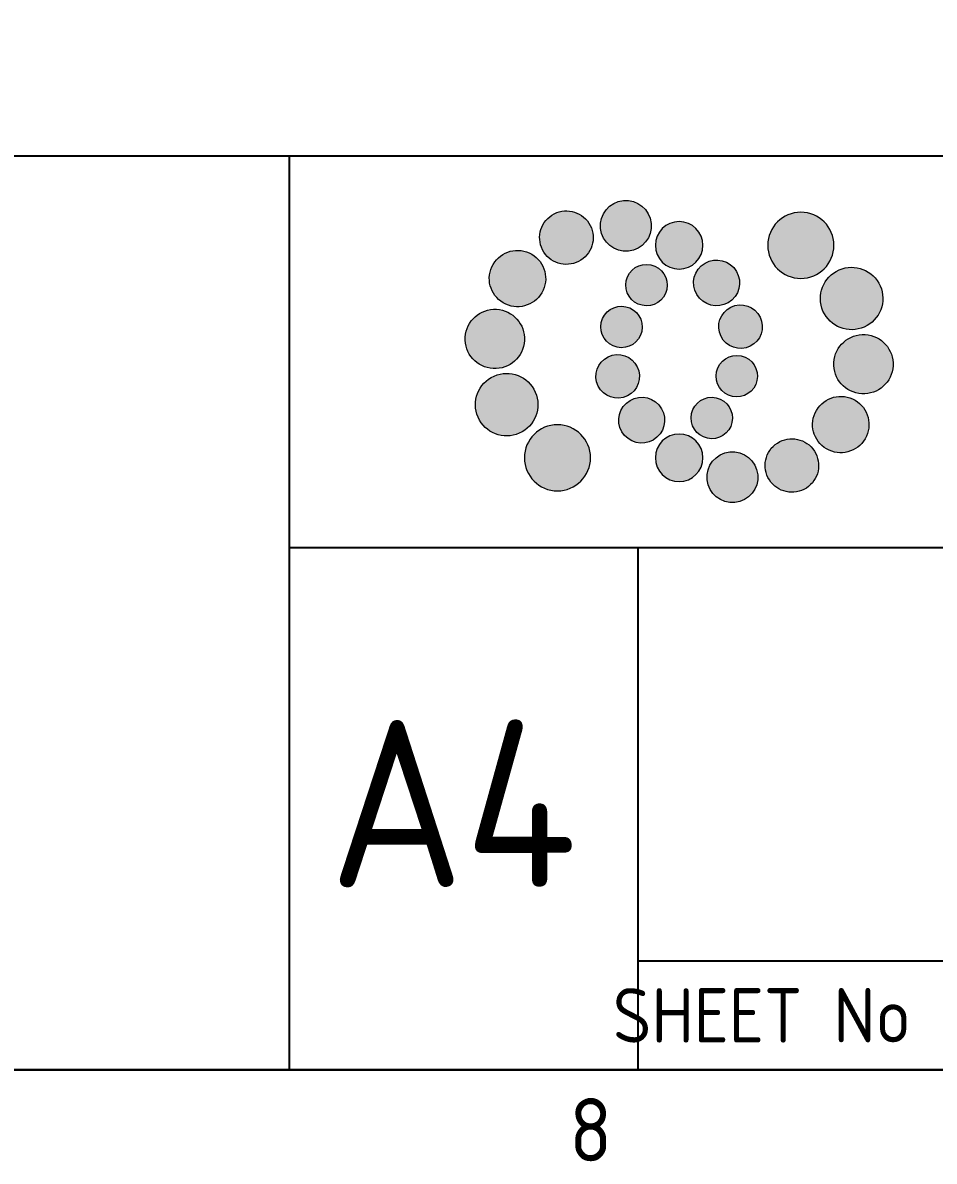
# Paper-space layout 'A4' of a CAD drawing. Header units: metres, sheet in millimetres. Extents: x 0 to 287, y 0 to 200.
# Drawn here: x 243.57 to 264.37, y 0.75 to 26.75 of the extents above; entities that cross this region are included whole.
import ezdxf
from ezdxf.enums import TextEntityAlignment as Align

# ---------------------------------------------------------------- set-up
doc = ezdxf.new("R2010")
doc.units = ezdxf.units.M
doc.layers.get('0').update_dxf_attribs({"color": 6})
doc.layers.add('_User Miscellaneous1', color=7, linetype='Continuous')
doc.layers.add('Notes', color=7, linetype='Continuous')
doc.styles.add('iecISOCP', font='isocp.shx')
doc.styles.get("Standard").update_dxf_attribs({"font": 'arial.ttf'})

# ---------------------------------------------------------------- blocks, each defined once
blk = doc.blocks.new('EE_LOGO')
h = blk.add_hatch(color=7)
edge = h.paths.add_edge_path()
edge.add_spline(control_points=[(-18.272, 5.865), (-18.338, 6.504), (-18.908, 6.969), (-19.545, 6.904), (-20.185, 6.84), (-20.65, 6.27), (-20.584, 5.634), (-20.52, 4.994), (-19.951, 4.528), (-19.312, 4.593), (-18.671, 4.657), (-18.207, 5.226), (-18.272, 5.865)], knot_values=[0, 0, 0, 0, 1, 1, 1, 2, 2, 2, 3, 3, 3, 4, 4, 4, 4], degree=3, periodic=0)
h = blk.add_hatch(color=7)
edge = h.paths.add_edge_path()
edge.add_spline(control_points=[(-21.117, 5.874), (-21.481, 6.442), (-22.24, 6.607), (-22.806, 6.242), (-23.374, 5.876), (-23.536, 5.12), (-23.174, 4.55), (-22.805, 3.983), (-22.05, 3.82), (-21.483, 4.186), (-20.915, 4.55), (-20.748, 5.308), (-21.117, 5.874)], knot_values=[0, 0, 0, 0, 1, 1, 1, 2, 2, 2, 3, 3, 3, 4, 4, 4, 4], degree=3, periodic=0)
h = blk.add_hatch(color=7)
edge = h.paths.add_edge_path()
edge.add_spline(control_points=[(-9.932, 4.861), (-9.932, 4.027), (-10.608, 3.351), (-11.442, 3.351), (-12.276, 3.351), (-12.953, 4.027), (-12.953, 4.861), (-12.953, 5.695), (-12.276, 6.371), (-11.442, 6.371), (-10.608, 6.371), (-9.932, 5.695), (-9.932, 4.861)], knot_values=[0, 0, 0, 0, 1, 1, 1, 2, 2, 2, 3, 3, 3, 4, 4, 4, 4], degree=3, periodic=0)
h = blk.add_hatch(color=7)
edge = h.paths.add_edge_path()
edge.add_spline(control_points=[(-15.912, 4.861), (-15.912, 4.261), (-16.398, 3.774), (-16.998, 3.774), (-17.599, 3.774), (-18.085, 4.261), (-18.085, 4.861), (-18.085, 5.461), (-17.599, 5.947), (-16.998, 5.947), (-16.398, 5.947), (-15.912, 5.461), (-15.912, 4.861)], knot_values=[0, 0, 0, 0, 1, 1, 1, 2, 2, 2, 3, 3, 3, 4, 4, 4, 4], degree=3, periodic=0)
edge = h.paths.add_edge_path()
edge.add_spline(control_points=[(-18.287, 3.97), (-18.8, 4.08), (-19.302, 3.756), (-19.412, 3.245), (-19.522, 2.736), (-19.198, 2.231), (-18.69, 2.12), (-18.178, 2.008), (-17.673, 2.333), (-17.564, 2.844), (-17.454, 3.354), (-17.778, 3.859), (-18.287, 3.97)], knot_values=[0, 0, 0, 0, 1, 1, 1, 2, 2, 2, 3, 3, 3, 4, 4, 4, 4], degree=3, periodic=0)
h = blk.add_hatch(color=7)
edge = h.paths.add_edge_path()
edge.add_spline(control_points=[(-14.591, 2.361), (-14.158, 2.747), (-14.12, 3.41), (-14.507, 3.841), (-14.892, 4.274), (-15.554, 4.311), (-15.987, 3.925), (-16.42, 3.541), (-16.456, 2.876), (-16.07, 2.447), (-15.686, 2.014), (-15.024, 1.976), (-14.591, 2.361)], knot_values=[0, 0, 0, 0, 1, 1, 1, 2, 2, 2, 3, 3, 3, 4, 4, 4, 4], degree=3, periodic=0)
edge = h.paths.add_edge_path()
edge.add_spline(control_points=[(-15.912, 4.861), (-15.912, 4.261), (-16.398, 3.774), (-16.998, 3.774), (-17.599, 3.774), (-18.085, 4.261), (-18.085, 4.861), (-18.085, 5.461), (-17.599, 5.947), (-16.998, 5.947), (-16.398, 5.947), (-15.912, 5.461), (-15.912, 4.861)], knot_values=[0, 0, 0, 0, 1, 1, 1, 2, 2, 2, 3, 3, 3, 4, 4, 4, 4], degree=3, periodic=0)
h = blk.add_hatch(color=7)
edge = h.paths.add_edge_path()
edge.add_spline(control_points=[(-15.912, 4.861), (-15.912, 4.261), (-16.398, 3.774), (-16.998, 3.774), (-17.599, 3.774), (-18.085, 4.261), (-18.085, 4.861), (-18.085, 5.461), (-17.598, 5.947), (-16.998, 5.947), (-16.398, 5.947), (-15.912, 5.461), (-15.912, 4.861)], knot_values=[0, 0, 0, 0, 1, 1, 1, 2, 2, 2, 3, 3, 3, 4, 4, 4, 4], degree=3, periodic=0)
edge = h.paths.add_edge_path(flags=16)
edge.add_spline(control_points=[(-15.912, 4.861), (-15.912, 4.261), (-16.398, 3.774), (-16.998, 3.774), (-17.599, 3.774), (-18.085, 4.261), (-18.085, 4.861), (-18.085, 5.461), (-17.599, 5.947), (-16.998, 5.947), (-16.398, 5.947), (-15.912, 5.461), (-15.912, 4.861)], knot_values=[0, 0, 0, 0, 1, 1, 1, 2, 2, 2, 3, 3, 3, 4, 4, 4, 4], degree=3, periodic=0)
h = blk.add_hatch(color=7)
edge = h.paths.add_edge_path()
edge.add_spline(control_points=[(-23.731, 4.455), (-24.343, 4.811), (-25.134, 4.605), (-25.491, 3.991), (-25.848, 3.376), (-25.641, 2.589), (-25.028, 2.232), (-24.414, 1.872), (-23.625, 2.081), (-23.267, 2.695), (-22.908, 3.308), (-23.116, 4.097), (-23.731, 4.455)], knot_values=[0, 0, 0, 0, 1, 1, 1, 2, 2, 2, 3, 3, 3, 4, 4, 4, 4], degree=3, periodic=0)
h = blk.add_hatch(color=7)
edge = h.paths.add_edge_path()
edge.add_spline(control_points=[(-8.551, 1.129), (-7.829, 1.446), (-7.501, 2.288), (-7.819, 3.008), (-8.136, 3.727), (-8.978, 4.056), (-9.698, 3.738), (-10.419, 3.421), (-10.746, 2.579), (-10.431, 1.859), (-10.113, 1.137), (-9.272, 0.81), (-8.551, 1.129)], knot_values=[0, 0, 0, 0, 1, 1, 1, 2, 2, 2, 3, 3, 3, 4, 4, 4, 4], degree=3, periodic=0)
h = blk.add_hatch(color=7)
edge = h.paths.add_edge_path()
edge.add_spline(control_points=[(-19.428, 2.057), (-19.94, 2.167), (-20.443, 1.843), (-20.553, 1.333), (-20.663, 0.823), (-20.338, 0.318), (-19.83, 0.208), (-19.319, 0.096), (-18.814, 0.421), (-18.705, 0.932), (-18.594, 1.442), (-18.919, 1.947), (-19.428, 2.057)], knot_values=[0, 0, 0, 0, 1, 1, 1, 2, 2, 2, 3, 3, 3, 4, 4, 4, 4], degree=3, periodic=0)
h = blk.add_hatch(color=7)
edge = h.paths.add_edge_path()
edge.add_spline(control_points=[(-13.94, 0.18), (-13.409, 0.32), (-13.092, 0.865), (-13.232, 1.397), (-13.372, 1.93), (-13.919, 2.246), (-14.449, 2.106), (-14.977, 1.966), (-15.296, 1.421), (-15.158, 0.89), (-15.017, 0.358), (-14.472, 0.04), (-13.94, 0.18)], knot_values=[0, 0, 0, 0, 1, 1, 1, 2, 2, 2, 3, 3, 3, 4, 4, 4, 4], degree=3, periodic=0)
h = blk.add_hatch(color=7)
edge = h.paths.add_edge_path()
edge.add_spline(control_points=[(-25.337, 1.937), (-26.085, 1.98), (-26.723, 1.408), (-26.766, 0.662), (-26.811, -0.085), (-26.237, -0.724), (-25.489, -0.767), (-24.742, -0.811), (-24.104, -0.24), (-24.06, 0.508), (-24.019, 1.254), (-24.59, 1.895), (-25.337, 1.937)], knot_values=[0, 0, 0, 0, 1, 1, 1, 2, 2, 2, 3, 3, 3, 4, 4, 4, 4], degree=3, periodic=0)
h = blk.add_hatch(color=7)
edge = h.paths.add_edge_path()
edge.add_spline(control_points=[(-8.66, -1.921), (-7.912, -1.963), (-7.274, -1.392), (-7.231, -0.645), (-7.186, 0.102), (-7.76, 0.74), (-8.507, 0.784), (-9.254, 0.827), (-9.893, 0.256), (-9.936, -0.492), (-9.977, -1.238), (-9.407, -1.878), (-8.66, -1.921)], knot_values=[0, 0, 0, 0, 1, 1, 1, 2, 2, 2, 3, 3, 3, 4, 4, 4, 4], degree=3, periodic=0)
h = blk.add_hatch(color=7)
edge = h.paths.add_edge_path()
edge.add_spline(control_points=[(-20.056, -0.164), (-20.588, -0.304), (-20.905, -0.849), (-20.765, -1.38), (-20.625, -1.913), (-20.078, -2.23), (-19.548, -2.089), (-19.02, -1.949), (-18.701, -1.405), (-18.839, -0.874), (-18.98, -0.341), (-19.524, -0.024), (-20.056, -0.164)], knot_values=[0, 0, 0, 0, 1, 1, 1, 2, 2, 2, 3, 3, 3, 4, 4, 4, 4], degree=3, periodic=0)
h = blk.add_hatch(color=7)
edge = h.paths.add_edge_path()
edge.add_spline(control_points=[(-14.569, -2.041), (-14.056, -2.151), (-13.554, -1.827), (-13.444, -1.316), (-13.334, -0.807), (-13.658, -0.302), (-14.167, -0.191), (-14.678, -0.079), (-15.183, -0.404), (-15.292, -0.916), (-15.402, -1.425), (-15.078, -1.93), (-14.569, -2.041)], knot_values=[0, 0, 0, 0, 1, 1, 1, 2, 2, 2, 3, 3, 3, 4, 4, 4, 4], degree=3, periodic=0)
h = blk.add_hatch(color=7)
edge = h.paths.add_edge_path()
edge.add_spline(control_points=[(-25.445, -1.112), (-26.167, -1.429), (-26.496, -2.272), (-26.178, -2.991), (-25.861, -3.711), (-25.019, -4.04), (-24.298, -3.721), (-23.578, -3.405), (-23.251, -2.563), (-23.566, -1.843), (-23.884, -1.121), (-24.725, -0.793), (-25.445, -1.112)], knot_values=[0, 0, 0, 0, 1, 1, 1, 2, 2, 2, 3, 3, 3, 4, 4, 4, 4], degree=3, periodic=0)
h = blk.add_hatch(color=7)
edge = h.paths.add_edge_path()
edge.add_spline(control_points=[(-19.406, -2.345), (-19.838, -2.731), (-19.876, -3.393), (-19.489, -3.824), (-19.105, -4.258), (-18.443, -4.295), (-18.01, -3.908), (-17.577, -3.524), (-17.541, -2.86), (-17.926, -2.43), (-18.311, -1.997), (-18.973, -1.96), (-19.406, -2.345)], knot_values=[0, 0, 0, 0, 1, 1, 1, 2, 2, 2, 3, 3, 3, 4, 4, 4, 4], degree=3, periodic=0)
h = blk.add_hatch(color=7)
edge = h.paths.add_edge_path()
edge.add_spline(control_points=[(-15.71, -3.953), (-15.197, -4.063), (-14.695, -3.739), (-14.585, -3.229), (-14.474, -2.719), (-14.799, -2.214), (-15.307, -2.103), (-15.819, -1.992), (-16.324, -2.317), (-16.433, -2.828), (-16.543, -3.338), (-16.218, -3.843), (-15.71, -3.953)], knot_values=[0, 0, 0, 0, 1, 1, 1, 2, 2, 2, 3, 3, 3, 4, 4, 4, 4], degree=3, periodic=0)
h = blk.add_hatch(color=7)
edge = h.paths.add_edge_path()
edge.add_spline(control_points=[(-10.266, -4.439), (-9.654, -4.794), (-8.863, -4.589), (-8.506, -3.974), (-8.149, -3.359), (-8.356, -2.573), (-8.968, -2.215), (-9.583, -1.856), (-10.371, -2.064), (-10.729, -2.678), (-11.089, -3.292), (-10.881, -4.08), (-10.266, -4.439)], knot_values=[0, 0, 0, 0, 1, 1, 1, 2, 2, 2, 3, 3, 3, 4, 4, 4, 4], degree=3, periodic=0)
h = blk.add_hatch(color=7)
edge = h.paths.add_edge_path()
edge.add_spline(control_points=[(-24.065, -4.844), (-24.065, -4.01), (-23.389, -3.334), (-22.555, -3.334), (-21.72, -3.334), (-21.044, -4.01), (-21.044, -4.844), (-21.044, -5.678), (-21.721, -6.354), (-22.555, -6.354), (-23.389, -6.354), (-24.065, -5.678), (-24.065, -4.844)], knot_values=[0, 0, 0, 0, 1, 1, 1, 2, 2, 2, 3, 3, 3, 4, 4, 4, 4], degree=3, periodic=0)
h = blk.add_hatch(color=7)
edge = h.paths.add_edge_path()
edge.add_spline(control_points=[(-18.085, -4.844), (-18.085, -4.244), (-17.599, -3.758), (-16.998, -3.758), (-16.398, -3.758), (-15.912, -4.244), (-15.912, -4.844), (-15.912, -5.444), (-16.398, -5.931), (-16.998, -5.931), (-17.599, -5.931), (-18.085, -5.444), (-18.085, -4.844)], knot_values=[0, 0, 0, 0, 1, 1, 1, 2, 2, 2, 3, 3, 3, 4, 4, 4, 4], degree=3, periodic=0)
h = blk.add_hatch(color=7)
edge = h.paths.add_edge_path()
edge.add_spline(control_points=[(-12.879, -5.857), (-12.516, -6.425), (-11.757, -6.59), (-11.19, -6.225), (-10.623, -5.859), (-10.461, -5.104), (-10.823, -4.534), (-11.191, -3.967), (-11.947, -3.803), (-12.514, -4.169), (-13.081, -4.533), (-13.248, -5.291), (-12.879, -5.857)], knot_values=[0, 0, 0, 0, 1, 1, 1, 2, 2, 2, 3, 3, 3, 4, 4, 4, 4], degree=3, periodic=0)
h = blk.add_hatch(color=7)
edge = h.paths.add_edge_path()
edge.add_spline(control_points=[(-15.724, -5.849), (-15.658, -6.488), (-15.089, -6.953), (-14.452, -6.888), (-13.812, -6.823), (-13.347, -6.254), (-13.413, -5.617), (-13.476, -4.978), (-14.045, -4.512), (-14.684, -4.576), (-15.326, -4.641), (-15.79, -5.21), (-15.724, -5.849)], knot_values=[0, 0, 0, 0, 1, 1, 1, 2, 2, 2, 3, 3, 3, 4, 4, 4, 4], degree=3, periodic=0)
at = {"color": 7, "lineweight": 0}
for points in [[(-15.078, 2.115), (-15.078, 2.115)], [(-18.918, -2.098), (-18.918, -2.098)]]:
    blk.add_lwpolyline(points, dxfattribs=at)
for points in [[(-18.272, 5.865), (-18.338, 6.504), (-18.908, 6.969), (-19.545, 6.904), (-20.185, 6.84), (-20.65, 6.27), (-20.584, 5.634), (-20.52, 4.994), (-19.951, 4.528), (-19.312, 4.593), (-18.671, 4.657), (-18.207, 5.226), (-18.272, 5.865)], [(-21.117, 5.874), (-21.481, 6.442), (-22.24, 6.607), (-22.806, 6.242), (-23.374, 5.876), (-23.536, 5.12), (-23.174, 4.55), (-22.805, 3.983), (-22.05, 3.82), (-21.483, 4.186), (-20.915, 4.55), (-20.748, 5.308), (-21.117, 5.874)], [(-9.932, 4.861), (-9.932, 4.027), (-10.608, 3.351), (-11.442, 3.351), (-12.276, 3.351), (-12.953, 4.027), (-12.953, 4.861), (-12.953, 5.695), (-12.276, 6.371), (-11.442, 6.371), (-10.608, 6.371), (-9.932, 5.695), (-9.932, 4.861)], [(-15.912, 4.861), (-15.912, 4.261), (-16.398, 3.774), (-16.998, 3.774), (-17.599, 3.774), (-18.085, 4.261), (-18.085, 4.861), (-18.085, 5.461), (-17.599, 5.947), (-16.998, 5.947), (-16.398, 5.947), (-15.912, 5.461), (-15.912, 4.861)], [(-15.912, 4.861), (-15.912, 4.261), (-16.398, 3.774), (-16.998, 3.774), (-17.599, 3.774), (-18.085, 4.261), (-18.085, 4.861), (-18.085, 5.461), (-17.598, 5.947), (-16.998, 5.947), (-16.398, 5.947), (-15.912, 5.461), (-15.912, 4.861)], [(-23.731, 4.455), (-24.343, 4.811), (-25.134, 4.605), (-25.491, 3.991), (-25.848, 3.376), (-25.641, 2.589), (-25.028, 2.232), (-24.414, 1.872), (-23.625, 2.081), (-23.267, 2.695), (-22.908, 3.308), (-23.116, 4.097), (-23.731, 4.455)], [(-14.591, 2.361), (-14.158, 2.747), (-14.12, 3.41), (-14.507, 3.841), (-14.892, 4.274), (-15.554, 4.311), (-15.987, 3.925), (-16.42, 3.541), (-16.456, 2.876), (-16.07, 2.447), (-15.686, 2.014), (-15.024, 1.976), (-14.591, 2.361)], [(-18.287, 3.97), (-18.8, 4.08), (-19.302, 3.756), (-19.412, 3.245), (-19.522, 2.736), (-19.198, 2.231), (-18.69, 2.12), (-18.178, 2.008), (-17.673, 2.333), (-17.564, 2.844), (-17.454, 3.354), (-17.778, 3.859), (-18.287, 3.97)], [(-8.551, 1.129), (-7.829, 1.446), (-7.501, 2.288), (-7.819, 3.008), (-8.136, 3.727), (-8.978, 4.056), (-9.698, 3.738), (-10.419, 3.421), (-10.746, 2.579), (-10.431, 1.859), (-10.113, 1.137), (-9.272, 0.81), (-8.551, 1.129)], [(-19.428, 2.057), (-19.94, 2.167), (-20.443, 1.843), (-20.553, 1.333), (-20.663, 0.823), (-20.338, 0.318), (-19.83, 0.208), (-19.319, 0.096), (-18.814, 0.421), (-18.705, 0.932), (-18.594, 1.442), (-18.919, 1.947), (-19.428, 2.057)], [(-13.94, 0.18), (-13.409, 0.32), (-13.092, 0.865), (-13.232, 1.397), (-13.372, 1.93), (-13.919, 2.246), (-14.449, 2.106), (-14.977, 1.966), (-15.296, 1.421), (-15.158, 0.89), (-15.017, 0.358), (-14.472, 0.04), (-13.94, 0.18)], [(-25.337, 1.937), (-26.085, 1.98), (-26.723, 1.408), (-26.766, 0.662), (-26.811, -0.085), (-26.237, -0.724), (-25.489, -0.767), (-24.742, -0.811), (-24.104, -0.24), (-24.06, 0.508), (-24.019, 1.254), (-24.59, 1.895), (-25.337, 1.937)], [(-8.66, -1.921), (-7.912, -1.963), (-7.274, -1.392), (-7.231, -0.645), (-7.186, 0.102), (-7.76, 0.74), (-8.507, 0.784), (-9.254, 0.827), (-9.893, 0.256), (-9.936, -0.492), (-9.977, -1.238), (-9.407, -1.878), (-8.66, -1.921)], [(-20.056, -0.164), (-20.588, -0.304), (-20.905, -0.849), (-20.765, -1.38), (-20.625, -1.913), (-20.078, -2.23), (-19.548, -2.089), (-19.02, -1.949), (-18.701, -1.405), (-18.839, -0.874), (-18.98, -0.341), (-19.524, -0.024), (-20.056, -0.164)], [(-14.569, -2.041), (-14.056, -2.151), (-13.554, -1.827), (-13.444, -1.316), (-13.334, -0.807), (-13.658, -0.302), (-14.167, -0.191), (-14.678, -0.079), (-15.183, -0.404), (-15.292, -0.916), (-15.402, -1.425), (-15.078, -1.93), (-14.569, -2.041)], [(-25.445, -1.112), (-26.167, -1.429), (-26.496, -2.272), (-26.178, -2.991), (-25.861, -3.711), (-25.019, -4.04), (-24.298, -3.721), (-23.578, -3.405), (-23.251, -2.563), (-23.566, -1.843), (-23.884, -1.121), (-24.725, -0.793), (-25.445, -1.112)], [(-19.406, -2.345), (-19.838, -2.731), (-19.876, -3.393), (-19.489, -3.824), (-19.105, -4.258), (-18.443, -4.295), (-18.01, -3.908), (-17.577, -3.524), (-17.541, -2.86), (-17.926, -2.43), (-18.311, -1.997), (-18.973, -1.96), (-19.406, -2.345)], [(-15.71, -3.953), (-15.197, -4.063), (-14.695, -3.739), (-14.585, -3.229), (-14.474, -2.719), (-14.799, -2.214), (-15.307, -2.103), (-15.819, -1.992), (-16.324, -2.317), (-16.433, -2.828), (-16.543, -3.338), (-16.218, -3.843), (-15.71, -3.953)], [(-10.266, -4.439), (-9.654, -4.794), (-8.863, -4.589), (-8.506, -3.974), (-8.149, -3.359), (-8.356, -2.573), (-8.968, -2.215), (-9.583, -1.856), (-10.371, -2.064), (-10.729, -2.678), (-11.089, -3.292), (-10.881, -4.08), (-10.266, -4.439)], [(-24.065, -4.844), (-24.065, -4.01), (-23.389, -3.334), (-22.555, -3.334), (-21.72, -3.334), (-21.044, -4.01), (-21.044, -4.844), (-21.044, -5.678), (-21.721, -6.354), (-22.555, -6.354), (-23.389, -6.354), (-24.065, -5.678), (-24.065, -4.844)], [(-18.085, -4.844), (-18.085, -4.244), (-17.599, -3.758), (-16.998, -3.758), (-16.398, -3.758), (-15.912, -4.244), (-15.912, -4.844), (-15.912, -5.444), (-16.398, -5.931), (-16.998, -5.931), (-17.599, -5.931), (-18.085, -5.444), (-18.085, -4.844)], [(-12.879, -5.857), (-12.516, -6.425), (-11.757, -6.59), (-11.19, -6.225), (-10.623, -5.859), (-10.461, -5.104), (-10.823, -4.534), (-11.191, -3.967), (-11.947, -3.803), (-12.514, -4.169), (-13.081, -4.533), (-13.248, -5.291), (-12.879, -5.857)], [(-15.724, -5.849), (-15.658, -6.488), (-15.089, -6.953), (-14.452, -6.888), (-13.812, -6.823), (-13.347, -6.254), (-13.413, -5.617), (-13.476, -4.978), (-14.045, -4.512), (-14.684, -4.576), (-15.326, -4.641), (-15.79, -5.21), (-15.724, -5.849)]]:
    blk.add_open_spline(points, degree=3, knots=[0, 0, 0, 0, 1, 1, 1, 2, 2, 2, 3, 3, 3, 4, 4, 4, 4], dxfattribs=at)
blk = doc.blocks.new('A4_FRAME_TITLE')
at = {"layer": 'Notes', "color": 3, "linetype": 'Continuous'}
blk.add_line((76.339, 23.71), (284.441, 23.71), dxfattribs=at)
at = {"layer": 'Notes', "color": 3}
for p, q in [((249.657, 2.84), (249.657, 23.71)), ((249.657, 14.766), (284.441, 14.766)), ((257.608, 14.766), (257.608, 2.84)), ((257.608, 5.324), (284.441, 5.324)), ((284.441, 2.84), (76.339, 2.84))]:
    blk.add_line(p, q, dxfattribs=at)
at = {"xscale": 0.5, "yscale": 0.5, "zscale": 0.5}
blk.add_blockref('EE_LOGO', (267.049, 19.238), dxfattribs=at)
blk.add_attdef('DRAFT_NUM', (12.581, 12.248), '', height=1.45, rotation=90)
at = {"layer": 'Notes', "color": 1, "style": 'iecISOCP'}
blk.add_text('A4', height=3.8163, dxfattribs=at).set_placement((253.389, 8.921), align=Align.MIDDLE_CENTER)
at = {"layer": 'Notes', "color": 7, "style": 'iecISOCP'}
blk.add_text('SHEET No         OF           SHEETS', height=1.24228, dxfattribs=at).set_placement((271.024, 4.082), align=Align.MIDDLE_CENTER)
blk.add_text('8', height=1.445, dxfattribs=at).set_placement((256.532, 2.192), align=Align.TOP_CENTER)
at = {"layer": 'Notes', "color": 7, "style": 'iecISOCP', "flags": 8}
blk.add_attdef('VERSION_NO', text='', height=1.2, rotation=90, dxfattribs=at).set_placement((75.089, 21.431), align=Align.MIDDLE_CENTER)
at = {"layer": 'Notes', "color": 7, "style": 'iecISOCP'}
for tag, p in [('CAP_NO', (131.947, 21.909)), ('IE_NUM', (131.815, 18.928)), ('scale', (153.168, 17.045)), ('HV_SWITCH', (131.95, 16.144)), ('GIS_MAP_No', (131.832, 13.112)), ('DRAWN', (152.267, 12.436)), ('UBD_REF', (132.073, 10.06)), ('DATE', (152.1, 8.436)), ('HV_OP_DIAG', (131.979, 7.09)), ('DESIGN', (173.341, 4.597)), ('CHD', (152.1, 4.208)), ('LGA', (121.996, 3.886))]:
    blk.add_attdef(tag, p, '', height=1.242, dxfattribs=at)
at = {"layer": 'Notes', "style": 'iecISOCP'}
for tag, p in [('T1', (214.88, 18.787)), ('T2', (214.88, 16.243)), ('T3', (214.88, 13.546)), ('T4', (214.817, 11.033)), ('T5', (214.817, 8.337)), ('T6', (214.817, 5.722))]:
    blk.add_attdef(tag, text='', height=1.739, dxfattribs=at).set_placement(p, align=Align.CENTER)
at = {"layer": 'Notes', "color": 4, "style": 'iecISOCP'}
blk.add_attdef('NUM', text='', height=3.478, dxfattribs=at).set_placement((268.809, 8.543), align=Align.CENTER)
at = {"layer": 'Notes', "color": 1, "style": 'iecISOCP'}
blk.add_attdef('REV', text='', height=2.485, dxfattribs=at).set_placement((282.039, 8.543), align=Align.CENTER)
at = {"layer": 'Notes', "color": 7, "style": 'iecISOCP'}
for tag, p in [('NS', (267.955, 4.092)), ('SHTS', (275.121, 4.092))]:
    blk.add_attdef(tag, text='', height=1.242, dxfattribs=at).set_placement(p, align=Align.MIDDLE)
at = {"layer": 'Notes', "style": 'iecISOCP'}
blk.add_attdef('ExportID', (2.613, 0.913), '', height=1.2, dxfattribs=at)
at = {"layer": 'Notes', "style": 'iecISOCP', "flags": 1}
for tag, p in [('ExportAreaOfInterest', (202.394, -9.69)), ('CAD_SUCCESS', (142.292, -10.235)), ('Comments', (172.412, -10.358)), ('ExportCategories', (188.066, -10.186)), ('ProjectType', (12.672, -10.554)), ('ProjectNumber', (28.207, -10.554)), ('DrawingNumber', (38.081, -10.46)), ('ProjectDescription', (48.067, -10.46)), ('ExportDate', (61.214, -10.554)), ('ExportUserName', (76.071, -10.589)), ('DesignerCompanyName', (97.009, -10.48)), ('GIS_SUCCESS', (124.818, -10.371))]:
    blk.add_attdef(tag, p, '', height=1, dxfattribs=at)
at = {"layer": 'Notes', "color": 7, "style": 'iecISOCP', "flags": 1}
blk.add_attdef('DEPOTCODE', (160.912, -10.428), '', height=1, dxfattribs=at)

psp = doc.layouts.new('A4')

# ---------------------------------------------------------------- linework, layer by layer
psp.add_lwpolyline([(2.578, 2.84), (284.441, 2.84), (284.441, 197.75), (2.578, 197.75)], close=True)

# ---------------------------------------------------------------- block references
at = {"layer": '_User Miscellaneous1'}
psp.add_blockref('A4_FRAME_TITLE', (0, 0), dxfattribs=at)

doc.saveas('drawing.dxf')
